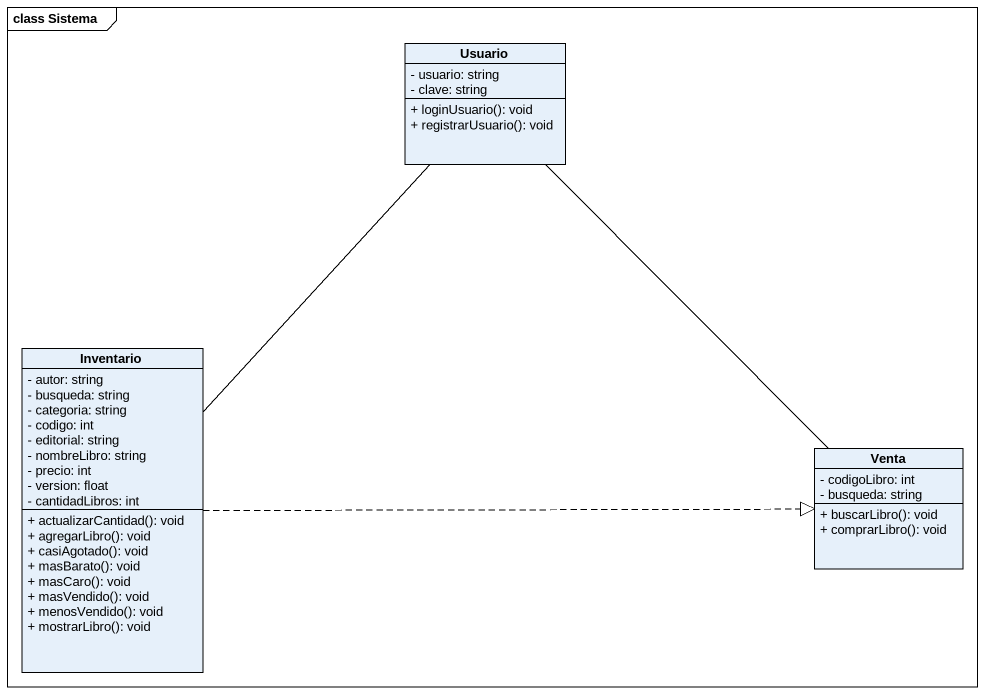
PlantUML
@startuml
mainframe class Sistema
hide circle
hide empty members
skinparam classAttributeIconSize 0
class Usuario {
  - usuario: string
  - clave: string
  + loginUsuario(): void
  + registrarUsuario(): void
}
class Inventario {
  - autor: string
  - busqueda: string
  - categoria: string
  - codigo: int
  - editorial: string
  - nombreLibro: string
  - precio: int
  - version: float
  - cantidadLibros: int
  + actualizarCantidad(): void
  + agregarLibro(): void
  + casiAgotado(): void
  + masBarato(): void
  + masCaro(): void
  + masVendido(): void
  + menosVendido(): void
  + mostrarLibro(): void
}
class Venta {
  - codigoLibro: int
  - busqueda: string
  + buscarLibro(): void
  + comprarLibro(): void
}
Usuario -- Inventario
Inventario .right.|> Venta
Venta -up- Usuario
@enduml
